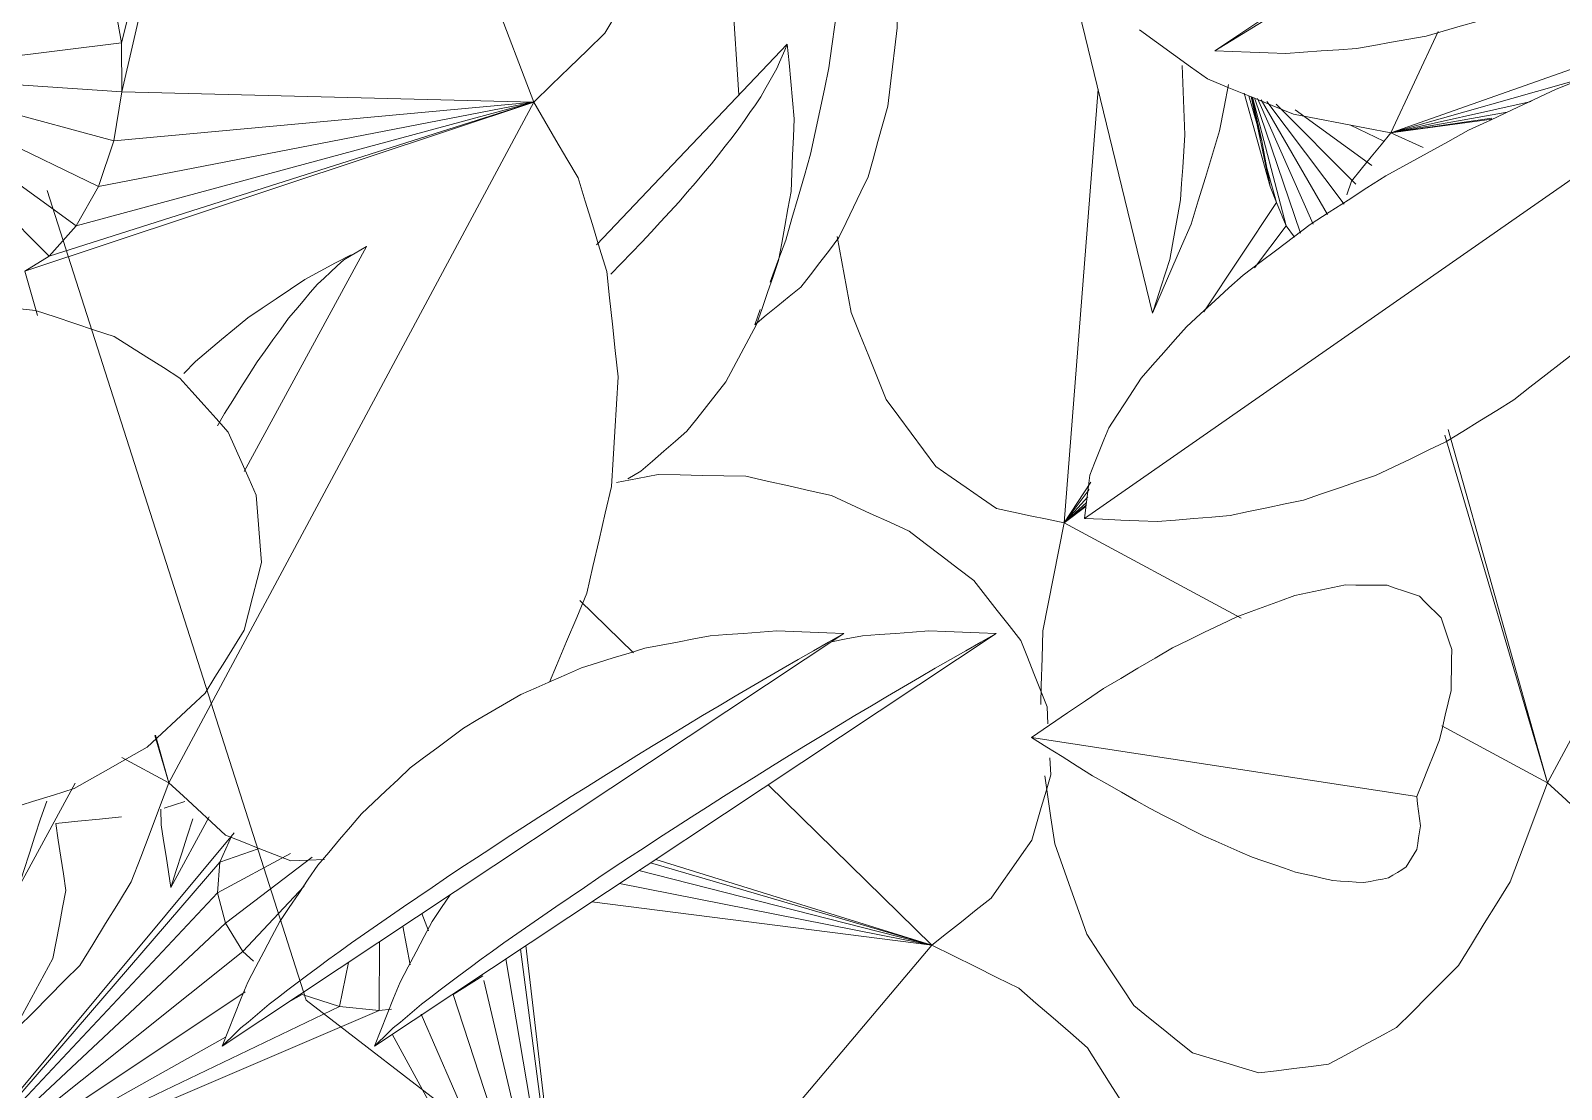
# Model space of a CAD drawing. Header units: metres. Extents: x 10.2 to 20.8, y -0.2 to 6.6.
# Drawn here: x 14.4653 to 14.5499, y 1.5335 to 1.5921 of the extents above; entities that cross this region are included whole.
import ezdxf

# ---------------------------------------------------------------- set-up
doc = ezdxf.new("R2010")
doc.units = ezdxf.units.M
doc.layers.add('Importações nas famílias', color=250, linetype='Continuous', lineweight=5)
doc.layers.add('Vegetação', color=7, linetype='Continuous', lineweight=5)

# ---------------------------------------------------------------- blocks, each defined once
blk = doc.blocks.new('Planta_pergolado_12200 - plantas pergolado_skp_Component_12-V2828-Corte 3')
at = {"layer": 'Importações nas famílias'}
blk.add_line((15.062817, 1.266074), (15.028436, 1.243246), dxfattribs=at)
at = {"layer": 'Importações nas famílias', "flags": 128}
for points in [[(15.05543, 1.265948), (15.054528, 1.265777), (15.053625, 1.265607), (15.052722, 1.265436), (15.051819, 1.265266)], [(15.05911, 1.266218), (15.05819, 1.266151), (15.05727, 1.266083), (15.05635, 1.266016), (15.05543, 1.265948)], [(15.062817, 1.266074), (15.061891, 1.26611), (15.060964, 1.266146), (15.060037, 1.266182), (15.05911, 1.266218)], [(15.05946, 1.264162), (15.0603, 1.26464), (15.061139, 1.265118), (15.061978, 1.265596), (15.062817, 1.266074)], [(15.051819, 1.265266), (15.050944, 1.264994), (15.050068, 1.264723), (15.049193, 1.264451), (15.048317, 1.26418)], [(15.048317, 1.26418), (15.047478, 1.26381), (15.046639, 1.26344), (15.045801, 1.263071), (15.044962, 1.262701)], [(15.055923, 1.262083), (15.056807, 1.262603), (15.057692, 1.263122), (15.058576, 1.263642), (15.05946, 1.264162)], [(15.044962, 1.262701), (15.04417, 1.262238), (15.043377, 1.261774), (15.042585, 1.261311), (15.041792, 1.260847)], [(15.052287, 1.259886), (15.053196, 1.260435), (15.054105, 1.260985), (15.055014, 1.261534), (15.055923, 1.262083)], [(15.041792, 1.260847), (15.041055, 1.260295), (15.040317, 1.259742), (15.03958, 1.25919), (15.038842, 1.258638)], [(15.048638, 1.257622), (15.049551, 1.258188), (15.050463, 1.258754), (15.051375, 1.25932), (15.052287, 1.259886)], [(15.038842, 1.258638), (15.038168, 1.258003), (15.037494, 1.257368), (15.036819, 1.256733), (15.036145, 1.256098)], [(15.045063, 1.255345), (15.045957, 1.255914), (15.046851, 1.256484), (15.047745, 1.257053), (15.048638, 1.257622)], [(15.036145, 1.256098), (15.035542, 1.255387), (15.034938, 1.254677), (15.034334, 1.253966), (15.033731, 1.253256)], [(15.041644, 1.253108), (15.042499, 1.253667), (15.043354, 1.254226), (15.044208, 1.254786), (15.045063, 1.255345)], [(15.033731, 1.253256), (15.033205, 1.252478), (15.032679, 1.251699), (15.032152, 1.250921), (15.031626, 1.250143)], [(15.038463, 1.250963), (15.039258, 1.251499), (15.040054, 1.252035), (15.040849, 1.252571), (15.041644, 1.253108)], [(15.035593, 1.248961), (15.03631, 1.249461), (15.037028, 1.249962), (15.037745, 1.250462), (15.038463, 1.250963)], [(15.031626, 1.250143), (15.031183, 1.249306), (15.030741, 1.248468), (15.030298, 1.247631), (15.029855, 1.246794)], [(15.033102, 1.247148), (15.033725, 1.247601), (15.034348, 1.248054), (15.03497, 1.248507), (15.035593, 1.248961)], [(15.031049, 1.245568), (15.031562, 1.245963), (15.032076, 1.246358), (15.032589, 1.246753), (15.033102, 1.247148)], [(15.029855, 1.246794), (15.0295, 1.245907), (15.029145, 1.24502), (15.028791, 1.244133), (15.028436, 1.243246)], [(15.029481, 1.244257), (15.029873, 1.244584), (15.030265, 1.244912), (15.030657, 1.24524), (15.031049, 1.245568)], [(15.028436, 1.243246), (15.028697, 1.243498), (15.028959, 1.243751), (15.02922, 1.244004), (15.029481, 1.244257)]]:
    blk.add_lwpolyline(points, dxfattribs=at)
blk = doc.blocks.new('Planta_pergolado_12200 - plantas pergolado_skp_Component_12-V3266-Corte 3')
at = {"layer": 'Importações nas famílias'}
for p, q in [((14.483853, 1.580177), (14.477098, 1.567727)), ((14.483853, 1.580177), (14.483824, 1.580161)), ((14.474397, 1.573819), (14.473749, 1.573154)), ((14.475618, 1.570263), (14.476008, 1.570947)), ((14.467742, 1.550485), (14.464612, 1.544717)), ((14.465823, 1.548511), (14.466175, 1.549494)), ((14.464053, 1.549054), (14.464082, 1.548181))]:
    blk.add_line(p, q, dxfattribs=at)
at = {"layer": 'Importações nas famílias', "flags": 128}
for points in [[(14.4826, 1.579431), (14.482913, 1.579618), (14.483227, 1.579804), (14.48354, 1.57999), (14.483853, 1.580177)], [(14.483003, 1.579721), (14.482153, 1.579265), (14.481303, 1.578809), (14.480454, 1.578354)], [(14.481153, 1.578098), (14.481515, 1.578431), (14.481876, 1.578765), (14.482238, 1.579098), (14.4826, 1.579431)], [(14.480454, 1.578354), (14.479663, 1.577822), (14.478872, 1.57729), (14.478081, 1.576758), (14.47729, 1.576227)], [(14.479546, 1.576208), (14.479948, 1.57668), (14.48035, 1.577153), (14.480751, 1.577625), (14.481153, 1.578098)], [(14.47729, 1.576227), (14.476566, 1.575625), (14.475843, 1.575023), (14.47512, 1.574421), (14.474397, 1.573819)], [(14.477818, 1.573805), (14.47825, 1.574406), (14.478682, 1.575007), (14.479114, 1.575607), (14.479546, 1.576208)], [(14.476008, 1.570947), (14.47646, 1.571662), (14.476913, 1.572376), (14.477365, 1.573091), (14.477818, 1.573805)], [(14.464612, 1.544717), (14.464915, 1.545665), (14.465218, 1.546614), (14.46552, 1.547563), (14.465823, 1.548511)], [(14.464082, 1.548181), (14.464214, 1.547315), (14.464347, 1.546449), (14.46448, 1.545583), (14.464612, 1.544717)]]:
    blk.add_lwpolyline(points, dxfattribs=at)
blk = doc.blocks.new('Planta_pergolado_12200 - plantas pergolado_skp_Component_17-V3268-Corte 3')
at = {"layer": 'Importações nas famílias', "flags": 128}
for points in [[(14.4608, 1.577129), (14.461988, 1.577006), (14.463176, 1.576883), (14.464365, 1.57676), (14.465553, 1.576637)], [(14.465553, 1.576637), (14.466639, 1.576277), (14.467724, 1.575916), (14.46881, 1.575555), (14.469896, 1.575195)], [(14.469896, 1.575195), (14.470805, 1.574621), (14.471714, 1.574048), (14.472623, 1.573474), (14.473532, 1.5729)], [(14.473532, 1.5729), (14.474202, 1.572153), (14.474872, 1.571405), (14.475543, 1.570658), (14.476213, 1.56991)], [(14.476213, 1.56991), (14.476599, 1.56904), (14.476985, 1.568169), (14.477371, 1.567299), (14.477757, 1.566428)], [(14.477757, 1.566428), (14.477833, 1.565494), (14.477908, 1.56456), (14.477984, 1.563626), (14.478059, 1.562692)], [(14.478059, 1.562692), (14.477819, 1.561758), (14.477579, 1.560824), (14.477338, 1.559889), (14.477098, 1.558955)], [(14.477098, 1.558955), (14.476558, 1.558085), (14.476019, 1.557214), (14.475479, 1.556344), (14.474939, 1.555473)], [(14.474939, 1.555473), (14.474137, 1.554726), (14.473335, 1.553978), (14.472532, 1.553231), (14.47173, 1.552483)], [(14.47173, 1.552483), (14.47072, 1.55191), (14.46971, 1.551336), (14.4687, 1.550762), (14.467689, 1.550189)], [(14.467689, 1.550189), (14.46654, 1.549828), (14.465391, 1.549468), (14.464242, 1.549107), (14.463092, 1.548747)]]:
    blk.add_lwpolyline(points, dxfattribs=at)
blk = doc.blocks.new('Planta_pergolado_12200 - plantas pergolado_skp_Component_16-V3269-Corte 3')
for name, p in [('Planta_pergolado_12200 - plantas pergolado_skp_Component_17-V3268-Corte 3', (0, 0)), ('Planta_pergolado_12200 - plantas pergolado_skp_Component_12-V3266-Corte 3', (0, 0)), ('Planta_pergolado_12200 - plantas pergolado_skp_Component_12-V2828-Corte 3', (-0.552564, 0.29269))]:
    blk.add_blockref(name, p)
blk = doc.blocks.new('Planta_pergolado_12200 - plantas pergolado_skp_Component_12-V3074-Corte 3')
at = {"layer": 'Importações nas famílias'}
blk.add_line((15.062817, 2.008103), (15.028436, 1.985275), dxfattribs=at)
at = {"layer": 'Importações nas famílias', "flags": 128}
for points in [[(15.05911, 2.008247), (15.05819, 2.00818), (15.05727, 2.008112), (15.05635, 2.008045), (15.05543, 2.007977)], [(15.062817, 2.008103), (15.061891, 2.008139), (15.060964, 2.008175), (15.060037, 2.008211), (15.05911, 2.008247)], [(15.05543, 2.007977), (15.054528, 2.007806), (15.053717, 2.007653)], [(15.05946, 2.006191), (15.0603, 2.006669), (15.061139, 2.007147), (15.061978, 2.007625), (15.062817, 2.008103)], [(15.055923, 2.004112), (15.056807, 2.004632), (15.057692, 2.005151), (15.058576, 2.005671), (15.05946, 2.006191)], [(15.052287, 2.001915), (15.053196, 2.002464), (15.054105, 2.003014), (15.055014, 2.003563), (15.055923, 2.004112)], [(15.048638, 1.999651), (15.049551, 2.000217), (15.050463, 2.000783), (15.051375, 2.001349), (15.052287, 2.001915)], [(15.045063, 1.997374), (15.045957, 1.997943), (15.046851, 1.998513), (15.047745, 1.999082), (15.048638, 1.999651)], [(15.041644, 1.995137), (15.042499, 1.995696), (15.043354, 1.996255), (15.044208, 1.996815), (15.045063, 1.997374)], [(15.038463, 1.992992), (15.039258, 1.993528), (15.040054, 1.994064), (15.040849, 1.9946), (15.041644, 1.995137)], [(15.032625, 1.993649), (15.032152, 1.99295), (15.031626, 1.992172)], [(15.035593, 1.99099), (15.03631, 1.99149), (15.037028, 1.991991), (15.037745, 1.992491), (15.038463, 1.992992)], [(15.031626, 1.992172), (15.031183, 1.991335), (15.030741, 1.990497), (15.030298, 1.98966), (15.029855, 1.988823)], [(15.033102, 1.989177), (15.033725, 1.98963), (15.034348, 1.990083), (15.03497, 1.990536), (15.035593, 1.99099)], [(15.029855, 1.988823), (15.0295, 1.987936), (15.029145, 1.987049), (15.028791, 1.986162), (15.028436, 1.985275)], [(15.031049, 1.987597), (15.031562, 1.987992), (15.032076, 1.988387), (15.032589, 1.988782), (15.033102, 1.989177)], [(15.029481, 1.986286), (15.029873, 1.986613), (15.030265, 1.986941), (15.030657, 1.987269), (15.031049, 1.987597)], [(15.028436, 1.985275), (15.028697, 1.985527), (15.028959, 1.98578), (15.02922, 1.986033), (15.029481, 1.986286)]]:
    blk.add_lwpolyline(points, dxfattribs=at)
blk = doc.blocks.new('Planta_pergolado_12200 - plantas pergolado_skp_Component_12-V3280-Corte 3')
at = {"layer": 'Importações nas famílias'}
for p, q in [((14.472477, 1.549054), (14.472505, 1.548181)), ((14.475161, 1.548632), (14.473036, 1.544717))]:
    blk.add_line(p, q, dxfattribs=at)
at = {"layer": 'Importações nas famílias', "flags": 128}
for points in [[(14.473036, 1.544717), (14.473339, 1.545665), (14.473641, 1.546614), (14.473944, 1.547563), (14.474246, 1.548511)], [(14.472505, 1.548181), (14.472638, 1.547315), (14.472771, 1.546449), (14.472903, 1.545583), (14.473036, 1.544717)]]:
    blk.add_lwpolyline(points, dxfattribs=at)
blk = doc.blocks.new('Planta_pergolado_12200 - plantas pergolado_skp_Component_17-V3282-Corte 3')
at = {"layer": 'Importações nas famílias'}
for p, q in [((14.435445, 1.554975), (14.434844, 1.555164)), ((14.438506, 1.555121), (14.436508, 1.555187)), ((14.473814, 1.549468), (14.472665, 1.549107)), ((14.416615, 1.536752), (14.415479, 1.53702)), ((14.417822, 1.536728), (14.416615, 1.536752)), ((14.443556, 1.529672), (14.442898, 1.529858))]:
    blk.add_line(p, q, dxfattribs=at)
at = {"layer": 'Importações nas famílias', "flags": 128}
for points in [[(14.416666, 1.590092), (14.417483, 1.590225), (14.418852, 1.590448), (14.420221, 1.590671)], [(14.420221, 1.590671), (14.421587, 1.59058), (14.422953, 1.59049), (14.423959, 1.590423)], [(14.425686, 1.590309), (14.426933, 1.589913), (14.428142, 1.589528)], [(14.470306, 1.548624), (14.469096, 1.548501), (14.467886, 1.548378), (14.466676, 1.548255)], [(14.466676, 1.548255), (14.466814, 1.547328), (14.466953, 1.546402), (14.467092, 1.545475), (14.46723, 1.544549)], [(14.46723, 1.544549), (14.467052, 1.54361), (14.466875, 1.54267), (14.466697, 1.541731), (14.466519, 1.540792)], [(14.466519, 1.540792), (14.466037, 1.539903), (14.465555, 1.539015), (14.465073, 1.538127), (14.464591, 1.537239)], [(14.464591, 1.537239), (14.463837, 1.536462), (14.463084, 1.535686), (14.46233, 1.534909), (14.461576, 1.534133)], [(14.461576, 1.534133), (14.460603, 1.533521), (14.459629, 1.532909), (14.458655, 1.532297), (14.457681, 1.531685)], [(14.457681, 1.531685), (14.456554, 1.53128), (14.455426, 1.530874), (14.454299, 1.530468), (14.453171, 1.530063)], [(14.453171, 1.530063), (14.451967, 1.529891), (14.450762, 1.529719), (14.449558, 1.529548), (14.448354, 1.529376)], [(14.448354, 1.529376), (14.447154, 1.52945), (14.445955, 1.529524), (14.444756, 1.529598), (14.443556, 1.529672)]]:
    blk.add_lwpolyline(points, dxfattribs=at)
blk = doc.blocks.new('Planta_pergolado_12200 - plantas pergolado_skp_Component_16-V3283-Corte 3')
for name, p in [('Planta_pergolado_12200 - plantas pergolado_skp_Component_17-V3282-Corte 3', (0, 0)), ('Planta_pergolado_12200 - plantas pergolado_skp_Component_12-V3074-Corte 3', (-0.544141, -0.449339)), ('Planta_pergolado_12200 - plantas pergolado_skp_Component_12-V3280-Corte 3', (0, 0))]:
    blk.add_blockref(name, p)
blk = doc.blocks.new('Planta_pergolado_12200 - plantas pergolado_skp_-V3313-Corte 3')
at = {"layer": 'Importações nas famílias'}
for p, q in [((14.480515, 1.538492), (14.466189, 1.583279)), ((14.525926, 1.503503), (14.480515, 1.538492))]:
    blk.add_line(p, q, dxfattribs=at)
for name in ['Planta_pergolado_12200 - plantas pergolado_skp_Component_16-V3269-Corte 3', 'Planta_pergolado_12200 - plantas pergolado_skp_Component_16-V3283-Corte 3']:
    blk.add_blockref(name, (0, 0))
blk = doc.blocks.new('Planta_pergolado_12200 - plantas pergolado_skp_-V3437-Corte 3')
blk.add_blockref('Planta_pergolado_12200 - plantas pergolado_skp_-V3313-Corte 3', (0, 0))
blk = doc.blocks.new('Planta_pergolado_12200 - plantas pergolado_skp_Component_12-V3581-Corte 3')
at = {"layer": 'Importações nas famílias'}
for p, q in [((14.507133, 1.591376), (14.496578, 1.580274)), ((14.49831, 1.567325), (14.499032, 1.56774))]:
    blk.add_line(p, q, dxfattribs=at)
at = {"layer": 'Importações nas famílias', "flags": 128}
for points in [[(14.507133, 1.591376), (14.506991, 1.591039), (14.506848, 1.590702), (14.506705, 1.590365), (14.506562, 1.590028)], [(14.507508, 1.587248), (14.507414, 1.58828), (14.507321, 1.589312), (14.507227, 1.590344), (14.507133, 1.591376)], [(14.506562, 1.590028), (14.506338, 1.589637), (14.506115, 1.589246), (14.505891, 1.588855), (14.505667, 1.588463)], [(14.505667, 1.588463), (14.505365, 1.588022), (14.505062, 1.587581), (14.50476, 1.58714), (14.504457, 1.586699)], [(14.504457, 1.586699), (14.50408, 1.586213), (14.503702, 1.585727), (14.503325, 1.585241), (14.502947, 1.584755)], [(14.507345, 1.583223), (14.507386, 1.58423), (14.507427, 1.585236), (14.507467, 1.586242), (14.507508, 1.587248)], [(14.502947, 1.584755), (14.502498, 1.58423), (14.50205, 1.583704), (14.501601, 1.583178), (14.501152, 1.582653)], [(14.506649, 1.579396), (14.506823, 1.580352), (14.506997, 1.581309), (14.507171, 1.582266), (14.507345, 1.583223)], [(14.501152, 1.582653), (14.500638, 1.582094), (14.500123, 1.581534), (14.499608, 1.580975), (14.499094, 1.580416)], [(14.499094, 1.580416), (14.498519, 1.579829), (14.497944, 1.579242), (14.497369, 1.578655)], [(14.505436, 1.575855), (14.505739, 1.57674), (14.506042, 1.577625), (14.506346, 1.57851), (14.506649, 1.579396)], [(14.503733, 1.572684), (14.504159, 1.573477), (14.504584, 1.574269), (14.50501, 1.575062), (14.505436, 1.575855)], [(14.501582, 1.569958), (14.50212, 1.570639), (14.502658, 1.571321), (14.503195, 1.572002), (14.503733, 1.572684)], [(14.499032, 1.56774), (14.49967, 1.568294), (14.500307, 1.568849), (14.500945, 1.569403), (14.501582, 1.569958)]]:
    blk.add_lwpolyline(points, dxfattribs=at)
blk = doc.blocks.new('Planta_pergolado_12200 - plantas pergolado_skp_Component_17-V3582-Corte 3')
at = {"layer": 'Importações nas famílias'}
for p, q in [((14.498623, 1.557691), (14.495652, 1.560601)), ((14.521499, 1.554717), (14.52155, 1.553775)), ((14.521653, 1.551891), (14.521705, 1.550949)), ((14.515124, 1.541528), (14.506072, 1.550395)), ((14.459358, 1.52709), (14.476541, 1.547749)), ((14.475755, 1.546114), (14.476412, 1.547593)), ((14.477866, 1.546864), (14.475755, 1.546114)), ((14.459358, 1.52709), (14.475755, 1.546114)), ((14.475619, 1.544429), (14.479655, 1.546598)), ((14.475619, 1.544429), (14.475755, 1.546114)), ((14.476053, 1.542744), (14.480849, 1.546396)), ((14.499572, 1.546079), (14.515124, 1.541528)), ((14.499866, 1.546274), (14.515124, 1.541528)), ((14.498925, 1.545649), (14.515124, 1.541528)), ((14.459358, 1.52709), (14.475619, 1.544429)), ((14.476053, 1.542744), (14.475619, 1.544429)), ((14.480415, 1.544785), (14.477026, 1.541173)), ((14.497854, 1.544938), (14.515124, 1.541528)), ((14.496322, 1.543921), (14.515124, 1.541528)), ((14.459358, 1.52709), (14.476053, 1.542744)), ((14.477026, 1.541173), (14.476053, 1.542744)), ((14.486266, 1.540436), (14.485867, 1.542572)), ((14.486925, 1.543275), (14.487294, 1.542316)), ((14.484573, 1.541713), (14.484551, 1.537918)), ((14.459358, 1.52709), (14.477026, 1.541173)), ((14.477606, 1.540633), (14.477026, 1.541173)), ((14.492385, 1.541307), (14.495398, 1.518168)), ((14.495398, 1.518168), (14.492676, 1.5415)), ((14.515124, 1.541528), (14.495398, 1.518168)), ((14.514964, 1.541577), (14.515124, 1.541528)), ((14.482861, 1.540576), (14.482369, 1.53814)), ((14.491571, 1.540767), (14.495398, 1.518168)), ((14.488653, 1.53879), (14.490293, 1.539825)), ((14.495398, 1.518168), (14.490351, 1.539579)), ((14.459358, 1.52709), (14.477152, 1.538945)), ((14.47951, 1.538351), (14.480296, 1.53879)), ((14.482369, 1.53814), (14.480296, 1.53879)), ((14.495398, 1.518168), (14.488653, 1.53879)), ((14.46992, 1.532162), (14.482369, 1.53814)), ((14.484551, 1.537918), (14.470497, 1.531878)), ((14.484551, 1.537918), (14.482369, 1.53814)), ((14.485242, 1.53799), (14.484551, 1.537918)), ((14.486884, 1.537705), (14.495398, 1.518168)), ((14.459358, 1.52709), (14.476068, 1.536428)), ((14.485273, 1.536604), (14.495398, 1.518168)), ((14.459358, 1.52709), (14.458877, 1.532545)), ((14.459358, 1.52709), (14.46866, 1.531557)), ((14.468453, 1.530999), (14.459358, 1.52709)), ((14.449921, 1.529025), (14.448911, 1.529598)), ((14.459358, 1.52709), (14.466093, 1.525423)), ((14.488018, 1.519995), (14.495398, 1.518168))]:
    blk.add_line(p, q, dxfattribs=at)
at = {"layer": 'Importações nas famílias', "flags": 128}
for points in [[(14.497683, 1.567126), (14.498839, 1.567346), (14.499996, 1.567566)], [(14.499996, 1.567566), (14.501207, 1.567541), (14.502419, 1.567516), (14.50363, 1.567492), (14.504841, 1.567467)], [(14.504841, 1.567467), (14.506025, 1.567199), (14.507208, 1.566932), (14.508391, 1.566664), (14.509575, 1.566397)], [(14.509575, 1.566397), (14.510649, 1.565904), (14.511724, 1.565412), (14.512799, 1.56492), (14.513874, 1.564427)], [(14.513874, 1.564427), (14.514766, 1.563744), (14.515659, 1.56306), (14.516552, 1.562377), (14.517445, 1.561693)], [(14.517445, 1.561693), (14.518095, 1.560865), (14.518746, 1.560037), (14.519396, 1.559209), (14.520046, 1.558381)], [(14.520046, 1.558381), (14.520409, 1.557465), (14.520772, 1.556549), (14.521136, 1.555633), (14.521499, 1.554717)], [(14.521705, 1.550949), (14.521441, 1.550046), (14.521177, 1.549142), (14.520913, 1.548239), (14.520649, 1.547335)], [(14.520649, 1.547335), (14.520088, 1.546532), (14.519527, 1.545729), (14.518966, 1.544925), (14.518405, 1.544122)], [(14.518405, 1.544122), (14.517585, 1.543473), (14.516765, 1.542825), (14.515944, 1.542176), (14.515124, 1.541528)], [(14.515124, 1.541528), (14.516326, 1.540934), (14.517528, 1.54034), (14.518729, 1.539746), (14.519931, 1.539153)], [(14.519931, 1.539153), (14.520884, 1.538325), (14.521837, 1.537498), (14.52279, 1.536671), (14.523742, 1.535844)], [(14.523742, 1.535844), (14.524365, 1.534853), (14.524987, 1.533863), (14.52561, 1.532873), (14.526232, 1.531883)], [(14.526232, 1.531883), (14.526471, 1.530815), (14.52671, 1.529746), (14.526949, 1.528678), (14.527188, 1.527609)], [(14.454518, 1.527582), (14.453369, 1.527943), (14.452219, 1.528303), (14.45107, 1.528664), (14.449921, 1.529025)], [(14.459358, 1.52709), (14.458148, 1.527213), (14.456938, 1.527336), (14.455728, 1.527459), (14.454518, 1.527582)], [(14.527188, 1.527609), (14.527023, 1.526554), (14.526858, 1.525499), (14.526693, 1.524444), (14.526528, 1.523388)], [(14.458803, 1.523385), (14.458942, 1.524311), (14.459081, 1.525237), (14.45922, 1.526164), (14.459358, 1.52709)], [(14.459515, 1.519627), (14.459337, 1.520567), (14.459159, 1.521506), (14.458981, 1.522445), (14.458803, 1.523385)], [(14.526528, 1.523388), (14.525974, 1.522436), (14.525419, 1.521484), (14.524864, 1.520532), (14.524309, 1.51958)], [(14.461443, 1.516075), (14.460961, 1.516963), (14.460479, 1.517851), (14.459997, 1.518739), (14.459515, 1.519627)], [(14.524309, 1.51958), (14.523412, 1.518812), (14.522514, 1.518045), (14.521617, 1.517277), (14.52072, 1.51651)], [(14.495398, 1.518168), (14.494952, 1.517317), (14.494507, 1.516467), (14.494061, 1.515616), (14.493615, 1.514766)], [(14.499954, 1.515495), (14.498815, 1.516164), (14.497676, 1.516832), (14.496537, 1.5175), (14.495398, 1.518168)], [(14.52072, 1.51651), (14.519557, 1.515992), (14.518394, 1.515475), (14.517231, 1.514958), (14.516068, 1.51444)], [(14.464457, 1.512969), (14.463704, 1.513745), (14.46295, 1.514522), (14.462197, 1.515298), (14.461443, 1.516075)], [(14.505221, 1.513911), (14.503904, 1.514307), (14.502588, 1.514703), (14.501271, 1.515099), (14.499954, 1.515495)], [(14.493615, 1.514766), (14.492893, 1.514049), (14.492171, 1.513333)], [(14.51075, 1.513549), (14.509368, 1.513639), (14.507986, 1.51373), (14.506604, 1.51382), (14.505221, 1.513911)], [(14.516068, 1.51444), (14.514738, 1.514218), (14.513409, 1.513995), (14.51208, 1.513772), (14.51075, 1.513549)], [(14.468352, 1.510521), (14.467379, 1.511133), (14.466405, 1.511745), (14.465431, 1.512357), (14.464457, 1.512969)], [(14.472862, 1.508898), (14.471735, 1.509304), (14.470607, 1.50971), (14.46948, 1.510115), (14.468352, 1.510521)], [(14.475108, 1.508578), (14.474067, 1.508727), (14.472862, 1.508898)]]:
    blk.add_lwpolyline(points, dxfattribs=at)
blk = doc.blocks.new('Planta_pergolado_12200 - plantas pergolado_skp_Component_16-V3583-Corte 3')
for name in ['Planta_pergolado_12200 - plantas pergolado_skp_Component_12-V3581-Corte 3', 'Planta_pergolado_12200 - plantas pergolado_skp_Component_17-V3582-Corte 3']:
    blk.add_blockref(name, (0, 0))
blk = doc.blocks.new('Planta_pergolado_12200 - plantas pergolado_skp_-V3663-Corte 3')
blk.add_blockref('Planta_pergolado_12200 - plantas pergolado_skp_Component_16-V3583-Corte 3', (0, 0))
blk = doc.blocks.new('Planta_pergolado_12200 - plantas pergolado_skp_Component_12-V3460-Corte 3')
at = {"layer": 'Importações nas famílias'}
blk.add_line((14.530776, 2.201617), (14.541414, 2.208143), dxfattribs=at)
at = {"layer": 'Importações nas famílias', "flags": 128}
for points in [[(14.552844, 2.215656), (14.551963, 2.215119), (14.551083, 2.214583)], [(14.551083, 2.214583), (14.550177, 2.214024), (14.549272, 2.213464), (14.548366, 2.212905), (14.547461, 2.212346)], [(14.547461, 2.212346), (14.546551, 2.211776), (14.545641, 2.211207), (14.544732, 2.210638), (14.543822, 2.210068)], [(14.543822, 2.210068), (14.54293, 2.209503), (14.542037, 2.208937), (14.541145, 2.208371), (14.540252, 2.207805)], [(14.540252, 2.207805), (14.539398, 2.207256), (14.538544, 2.206706), (14.53769, 2.206157), (14.536836, 2.205608)], [(14.549823, 2.20499), (14.550679, 2.205453), (14.551535, 2.205917), (14.552348, 2.206357)], [(14.536836, 2.205608), (14.53604, 2.205088), (14.535244, 2.204568), (14.534448, 2.204049), (14.533652, 2.203529)], [(14.546217, 2.203511), (14.547118, 2.203881), (14.54802, 2.20425), (14.548922, 2.20462), (14.549823, 2.20499)], [(14.533652, 2.203529), (14.532933, 2.203051), (14.532214, 2.202573), (14.531495, 2.202095), (14.530776, 2.201617)], [(14.542467, 2.202425), (14.543404, 2.202696), (14.544342, 2.202968), (14.545279, 2.20324), (14.546217, 2.203511)], [(14.538614, 2.201743), (14.539577, 2.201913), (14.54054, 2.202084), (14.541504, 2.202254), (14.542467, 2.202425)], [(14.530776, 2.201617), (14.531757, 2.201581), (14.532739, 2.201545), (14.533721, 2.201509), (14.534703, 2.201472)], [(14.534703, 2.201472), (14.535681, 2.20154), (14.536659, 2.201608), (14.537636, 2.201675), (14.538614, 2.201743)]]:
    blk.add_lwpolyline(points, dxfattribs=at)
blk = doc.blocks.new('Planta_pergolado_12200 - plantas pergolado_skp_Component_16-V3786-Corte 3')
blk.add_blockref('Planta_pergolado_12200 - plantas pergolado_skp_Component_12-V3460-Corte 3', (0, -0.610611))
blk = doc.blocks.new('Planta_pergolado_12200 - plantas pergolado_skp_Component_12-V3563-Corte 3')
at = {"layer": 'Importações nas famílias'}
blk.add_line((14.523569, 2.175747), (14.554601, 2.197361), dxfattribs=at)
at = {"layer": 'Importações nas famílias', "flags": 128}
for points in [[(14.553105, 2.200857), (14.552154, 2.20048), (14.550903, 2.199984), (14.549651, 2.199489)], [(14.549651, 2.199489), (14.54844, 2.19892), (14.547229, 2.198352), (14.546018, 2.197784), (14.544807, 2.197215)], [(14.544807, 2.197215), (14.543664, 2.196587), (14.542522, 2.195959), (14.54138, 2.195331), (14.540237, 2.194703)], [(14.540237, 2.194703), (14.539191, 2.194031), (14.538144, 2.193358), (14.537097, 2.192685), (14.536051, 2.192013)], [(14.536051, 2.192013), (14.535124, 2.191311), (14.534198, 2.190609), (14.533271, 2.189908), (14.532345, 2.189206)], [(14.55422, 2.188261), (14.554991, 2.189153), (14.555763, 2.190044), (14.556535, 2.190935), (14.557306, 2.191827)], [(14.532345, 2.189206), (14.53156, 2.188492), (14.530775, 2.187777), (14.529991, 2.187063), (14.529206, 2.186349)], [(14.550874, 2.185075), (14.55171, 2.185872), (14.552547, 2.186668), (14.553383, 2.187465), (14.55422, 2.188261)], [(14.529206, 2.186349), (14.528582, 2.185639), (14.527958, 2.184929), (14.527333, 2.184219), (14.526709, 2.183509)], [(14.547306, 2.182304), (14.548198, 2.182997), (14.54909, 2.183689), (14.549982, 2.184382), (14.550874, 2.185075)], [(14.526709, 2.183509), (14.52626, 2.18282), (14.525811, 2.182131), (14.525361, 2.181442), (14.524912, 2.180753)], [(14.543555, 2.179978), (14.544493, 2.180559), (14.545431, 2.181141), (14.546368, 2.181722), (14.547306, 2.182304)], [(14.524912, 2.180753), (14.524648, 2.180101), (14.524385, 2.179449), (14.524121, 2.178797), (14.523857, 2.178145)], [(14.539664, 2.178123), (14.540637, 2.178587), (14.54161, 2.17905), (14.542582, 2.179514), (14.543555, 2.179978)], [(14.523857, 2.178145), (14.523785, 2.177546), (14.523713, 2.176946), (14.523641, 2.176347), (14.523569, 2.175747)], [(14.535675, 2.17676), (14.536672, 2.177101), (14.53767, 2.177442), (14.538667, 2.177782), (14.539664, 2.178123)], [(14.531633, 2.175905), (14.532644, 2.176119), (14.533654, 2.176333), (14.534665, 2.176546), (14.535675, 2.17676)], [(14.527583, 2.175566), (14.528595, 2.17565), (14.529608, 2.175735), (14.53062, 2.17582), (14.531633, 2.175905)], [(14.523569, 2.175747), (14.524572, 2.175702), (14.525576, 2.175656), (14.526579, 2.175611), (14.527583, 2.175566)]]:
    blk.add_lwpolyline(points, dxfattribs=at)
blk = doc.blocks.new('Planta_pergolado_12200 - plantas pergolado_skp_Component_16-V3862-Corte 3')
blk.add_blockref('Planta_pergolado_12200 - plantas pergolado_skp_Component_12-V3563-Corte 3', (0, -0.610611))
blk = doc.blocks.new('Planta_pergolado_12200 - plantas pergolado_skp_-V3863-Corte 3')
blk.add_blockref('Planta_pergolado_12200 - plantas pergolado_skp_Component_16-V3862-Corte 3', (0, 0))
blk = doc.blocks.new('Planta_pergolado_12200 - plantas pergolado_skp_-V3864-Corte 3')
for name in ['Planta_pergolado_12200 - plantas pergolado_skp_-V3863-Corte 3', 'Planta_pergolado_12200 - plantas pergolado_skp_Component_16-V3786-Corte 3']:
    blk.add_blockref(name, (0, 0))
blk = doc.blocks.new('Planta_pergolado_12200 - plantas pergolado_skp_Component_17-V3882-Corte 3')
at = {"layer": 'Importações nas famílias'}
for p, q in [((14.540519, 1.586472), (14.543135, 1.592076)), ((14.552813, 1.59081), (14.540519, 1.586472)), ((14.551296, 1.589517), (14.540519, 1.586472)), ((14.54827, 1.58819), (14.540519, 1.586472)), ((14.546953, 1.587601), (14.540519, 1.586472)), ((14.546104, 1.587283), (14.540519, 1.586472)), ((14.546104, 1.587215), (14.540519, 1.586472)), ((14.540519, 1.586472), (14.542292, 1.585645)), ((14.538079, 1.583039), (14.538328, 1.583787))]:
    blk.add_line(p, q, dxfattribs=at)
at = {"layer": 'Importações nas famílias', "flags": 128}
for points in [[(14.530366, 1.589445), (14.529429, 1.590125), (14.528491, 1.590804), (14.527554, 1.591484), (14.526617, 1.592164)], [(14.535136, 1.587492), (14.533943, 1.58798), (14.532751, 1.588469), (14.531558, 1.588957), (14.530366, 1.589445)], [(14.540519, 1.586472), (14.539173, 1.586727), (14.537827, 1.586982), (14.536481, 1.587237), (14.535136, 1.587492)], [(14.538328, 1.583787), (14.538875, 1.584458), (14.539423, 1.585129), (14.539971, 1.5858), (14.540519, 1.586472)]]:
    blk.add_lwpolyline(points, dxfattribs=at)
blk = doc.blocks.new('Planta_pergolado_12200 - plantas pergolado_skp_Component_16-V3883-Corte 3')
blk.add_blockref('Planta_pergolado_12200 - plantas pergolado_skp_Component_17-V3882-Corte 3', (0, 0))
blk = doc.blocks.new('Planta_pergolado_12200 - plantas pergolado_skp_Component_17-V3914-Corte 3')
at = {"layer": 'Importações nas famílias'}
for p, q in [((14.470315, 1.59145), (14.47884, 1.625806)), ((14.47884, 1.625806), (14.470327, 1.588734)), ((14.49311, 1.588157), (14.47884, 1.625806)), ((14.469854, 1.59398), (14.470315, 1.59145)), ((14.459058, 1.590042), (14.470315, 1.59145)), ((14.470315, 1.59145), (14.470327, 1.588734)), ((14.459554, 1.589471), (14.470327, 1.588734)), ((14.459994, 1.588692), (14.469889, 1.586018)), ((14.469889, 1.586018), (14.470327, 1.588734)), ((14.470327, 1.588734), (14.49311, 1.588157)), ((14.460623, 1.587582), (14.46903, 1.583487)), ((14.464971, 1.578809), (14.49311, 1.588157)), ((14.46631, 1.579647), (14.49311, 1.588157)), ((14.467809, 1.581314), (14.49311, 1.588157)), ((14.46903, 1.583487), (14.49311, 1.588157)), ((14.469889, 1.586018), (14.49311, 1.588157)), ((14.49311, 1.588157), (14.472927, 1.550508)), ((14.461379, 1.58599), (14.467809, 1.581314)), ((14.46903, 1.583487), (14.469889, 1.586018)), ((14.461697, 1.58427), (14.46631, 1.579647)), ((14.467809, 1.581314), (14.46903, 1.583487)), ((14.46631, 1.579647), (14.467809, 1.581314)), ((14.464971, 1.578809), (14.46631, 1.579647)), ((14.465661, 1.576355), (14.464971, 1.578809)), ((14.472156, 1.553119), (14.472927, 1.550508)), ((14.472927, 1.550508), (14.472187, 1.553142)), ((14.472927, 1.550508), (14.470324, 1.551908))]:
    blk.add_line(p, q, dxfattribs=at)
at = {"layer": 'Importações nas famílias', "flags": 128}
for points in [[(14.497046, 1.591985), (14.497846, 1.593318), (14.498647, 1.594651), (14.499447, 1.595985), (14.500247, 1.597318)], [(14.49311, 1.588157), (14.494094, 1.589114), (14.495078, 1.590071), (14.496062, 1.591028), (14.497046, 1.591985)], [(14.495557, 1.583976), (14.494945, 1.585021), (14.494334, 1.586066), (14.493722, 1.587112), (14.49311, 1.588157)], [(14.497149, 1.578797), (14.496751, 1.580091), (14.496353, 1.581386), (14.495955, 1.582681), (14.495557, 1.583976)], [(14.497778, 1.572972), (14.497621, 1.574428), (14.497464, 1.575885), (14.497306, 1.577341), (14.497149, 1.578797)], [(14.497402, 1.5669), (14.497496, 1.568418), (14.49759, 1.569936), (14.497684, 1.571454), (14.497778, 1.572972)], [(14.496045, 1.560994), (14.496384, 1.56247), (14.496723, 1.563947), (14.497062, 1.565424), (14.497402, 1.5669)], [(14.493979, 1.556081), (14.494361, 1.55699), (14.494922, 1.558325), (14.495484, 1.559659), (14.496045, 1.560994)], [(14.47085, 1.545025), (14.471369, 1.546396), (14.471889, 1.547766), (14.472408, 1.549137), (14.472927, 1.550508)], [(14.472927, 1.550508), (14.473711, 1.549783), (14.474494, 1.549059), (14.475278, 1.548334), (14.476062, 1.547609)], [(14.476062, 1.547609), (14.476964, 1.547255), (14.477866, 1.5469), (14.478768, 1.546546), (14.47967, 1.546191)], [(14.47967, 1.546191), (14.480629, 1.546231), (14.48154, 1.546269)], [(14.468003, 1.540406), (14.468715, 1.541561), (14.469426, 1.542716), (14.470138, 1.54387), (14.47085, 1.545025)], [(14.46458, 1.536966), (14.465436, 1.537826), (14.466291, 1.538686), (14.467147, 1.539546), (14.468003, 1.540406)]]:
    blk.add_lwpolyline(points, dxfattribs=at)
blk = doc.blocks.new('Planta_pergolado_12200 - plantas pergolado_skp_Component_16-V3915-Corte 3')
blk.add_blockref('Planta_pergolado_12200 - plantas pergolado_skp_Component_17-V3914-Corte 3', (0, 0))
blk = doc.blocks.new('Planta_pergolado_12200 - plantas pergolado_skp_Component_12-V3928-Corte 3')
at = {"layer": 'Importações nas famílias'}
for p, q in [((14.515639, 1.624533), (14.515794, 1.623898)), ((14.515639, 1.624533), (14.516252, 1.62358)), ((14.520772, 1.603455), (14.527338, 1.576491))]:
    blk.add_line(p, q, dxfattribs=at)
at = {"layer": 'Importações nas famílias', "flags": 128}
for points in [[(14.519262, 1.623311), (14.518356, 1.623617), (14.51745, 1.623922), (14.516545, 1.624227), (14.515639, 1.624533)], [(14.52258, 1.621325), (14.52175, 1.621821), (14.520921, 1.622318), (14.520091, 1.622815), (14.519262, 1.623311)], [(14.525515, 1.618619), (14.524781, 1.619296), (14.524047, 1.619972), (14.523314, 1.620648), (14.52258, 1.621325)], [(14.527999, 1.615259), (14.527378, 1.616099), (14.526757, 1.616939), (14.526136, 1.617779), (14.525515, 1.618619)], [(14.529479, 1.612306), (14.528986, 1.61329), (14.528492, 1.614274), (14.527999, 1.615259)], [(14.528975, 1.590189), (14.52901, 1.589229), (14.529045, 1.588268), (14.529079, 1.587307), (14.529114, 1.586347)], [(14.531044, 1.586568), (14.531294, 1.587879), (14.531533, 1.589136)], [(14.529114, 1.586347), (14.529057, 1.585449), (14.529, 1.584552), (14.528943, 1.583654), (14.528885, 1.582757)], [(14.529463, 1.581421), (14.529858, 1.582708), (14.530254, 1.583994), (14.530649, 1.585281), (14.531044, 1.586568)], [(14.528885, 1.582757), (14.528737, 1.581933), (14.528588, 1.581108), (14.52844, 1.580284), (14.528291, 1.579459)], [(14.527338, 1.576491), (14.52787, 1.577723), (14.528401, 1.578956), (14.528932, 1.580188), (14.529463, 1.581421)], [(14.528291, 1.579459), (14.528053, 1.578717), (14.527815, 1.577975), (14.527577, 1.577233), (14.527338, 1.576491)]]:
    blk.add_lwpolyline(points, dxfattribs=at)
blk = doc.blocks.new('Planta_pergolado_12200 - plantas pergolado_skp_Component_12-V3929-Corte 3')
at = {"layer": 'Importações nas famílias'}
for p, q in [((14.50305, 1.609248), (14.504461, 1.588566)), ((14.505637, 1.576692), (14.505328, 1.575852))]:
    blk.add_line(p, q, dxfattribs=at)
at = {"layer": 'Importações nas famílias', "flags": 128}
for points in [[(14.509079, 1.611569), (14.50909, 1.611518), (14.509307, 1.610484), (14.509524, 1.60945), (14.509741, 1.608416)], [(14.511392, 1.606932), (14.510969, 1.608192), (14.510546, 1.609452), (14.510139, 1.610663)], [(14.509741, 1.608416), (14.509864, 1.607325), (14.509988, 1.606233), (14.510111, 1.605142), (14.510235, 1.60405)], [(14.512558, 1.601892), (14.512267, 1.603152), (14.511975, 1.604412), (14.511684, 1.605672), (14.511392, 1.606932)], [(14.510235, 1.60405), (14.510263, 1.602914), (14.510292, 1.601777), (14.51032, 1.60064), (14.510349, 1.599503)], [(14.51317, 1.596969), (14.513017, 1.5982), (14.512864, 1.599431), (14.512711, 1.600661), (14.512558, 1.601892)], [(14.510349, 1.599503), (14.510282, 1.598334), (14.510215, 1.597164), (14.510149, 1.595995), (14.510082, 1.594825)], [(14.513214, 1.59228), (14.513203, 1.593452), (14.513192, 1.594625), (14.513181, 1.595797), (14.51317, 1.596969)], [(14.510082, 1.594825), (14.509921, 1.593636), (14.50976, 1.592447), (14.509599, 1.591258), (14.509437, 1.590068)], [(14.512688, 1.587934), (14.51282, 1.58902), (14.512951, 1.590107), (14.513082, 1.591194), (14.513214, 1.59228)], [(14.509437, 1.590068), (14.509184, 1.588873), (14.50893, 1.587677), (14.508676, 1.586481), (14.508422, 1.585285)], [(14.511605, 1.584033), (14.511876, 1.585008), (14.512146, 1.585984), (14.512417, 1.586959), (14.512688, 1.587934)], [(14.508422, 1.585285), (14.508078, 1.584096), (14.507735, 1.582907), (14.507391, 1.581718), (14.507047, 1.580529)], [(14.50999, 1.580669), (14.510394, 1.58151), (14.510798, 1.582351), (14.511201, 1.583192), (14.511605, 1.584033)], [(14.507881, 1.577921), (14.508409, 1.578608), (14.508936, 1.579295), (14.509463, 1.579982), (14.50999, 1.580669)], [(14.507047, 1.580529), (14.506618, 1.57936), (14.506192, 1.578201)], [(14.505328, 1.575852), (14.505967, 1.576369), (14.506605, 1.576886), (14.507243, 1.577404), (14.507881, 1.577921)]]:
    blk.add_lwpolyline(points, dxfattribs=at)
blk = doc.blocks.new('Planta_pergolado_12200 - plantas pergolado_skp_Component_12-V3636-Corte 3')
at = {"layer": 'Importações nas famílias'}
blk.add_line((14.444382, 2.163629), (14.46569, 2.160362), dxfattribs=at)
at = {"layer": 'Importações nas famílias', "flags": 128}
for points in [[(14.46175, 2.172062), (14.461051, 2.171916), (14.460352, 2.17177), (14.459652, 2.171624), (14.458953, 2.171478)], [(14.464064, 2.172048), (14.463486, 2.172051), (14.462907, 2.172055), (14.462329, 2.172058), (14.46175, 2.172062)], [(14.465841, 2.171435), (14.465396, 2.171588), (14.464952, 2.171741), (14.464508, 2.171894), (14.464064, 2.172048)], [(14.458953, 2.171478), (14.45815, 2.171185), (14.457346, 2.170893), (14.456542, 2.170601), (14.455739, 2.170308)], [(14.467038, 2.170238), (14.466739, 2.170537), (14.466439, 2.170836), (14.46614, 2.171136), (14.465841, 2.171435)], [(14.455739, 2.170308), (14.454849, 2.169877), (14.45396, 2.169445), (14.453071, 2.169013), (14.452182, 2.168581)], [(14.467628, 2.168485), (14.467481, 2.168923), (14.467333, 2.169362), (14.467186, 2.1698), (14.467038, 2.170238)], [(14.452182, 2.168581), (14.451228, 2.16802), (14.450274, 2.167459), (14.449321, 2.166898), (14.448367, 2.166337)], [(14.467598, 2.166218), (14.467605, 2.166785), (14.467613, 2.167352), (14.467621, 2.167918), (14.467628, 2.168485)], [(14.448367, 2.166337), (14.447371, 2.16566), (14.446375, 2.164983), (14.445378, 2.164306), (14.444382, 2.163629)], [(14.466946, 2.163489), (14.467109, 2.164171), (14.467272, 2.164853), (14.467435, 2.165535), (14.467598, 2.166218)], [(14.444382, 2.163629), (14.445228, 2.163099), (14.446073, 2.16257), (14.446919, 2.16204), (14.447764, 2.161511)], [(14.46569, 2.160362), (14.466004, 2.161144), (14.466318, 2.161925), (14.466632, 2.162707), (14.466946, 2.163489)], [(14.447764, 2.161511), (14.44856, 2.161055), (14.449357, 2.1606), (14.450153, 2.160144), (14.450949, 2.159689)], [(14.465895, 2.158731), (14.465844, 2.159139), (14.465793, 2.159546), (14.465742, 2.159954), (14.46569, 2.160362)], [(14.450949, 2.159689), (14.451687, 2.159312), (14.452425, 2.158936), (14.453163, 2.158559), (14.453901, 2.158183)], [(14.453901, 2.158183), (14.454572, 2.15789), (14.455244, 2.157597), (14.455915, 2.157304), (14.456587, 2.157011)], [(14.465701, 2.157427), (14.46575, 2.157753), (14.465798, 2.158079), (14.465847, 2.158405), (14.465895, 2.158731)], [(14.465111, 2.156464), (14.465259, 2.156705), (14.465406, 2.156946), (14.465554, 2.157186), (14.465701, 2.157427)], [(14.456587, 2.157011), (14.457185, 2.156804), (14.457782, 2.156597), (14.45838, 2.156391), (14.458978, 2.156184)], [(14.46413, 2.155854), (14.464375, 2.156007), (14.464621, 2.156159), (14.464866, 2.156312), (14.465111, 2.156464)], [(14.458978, 2.156184), (14.459495, 2.156066), (14.460012, 2.155949), (14.460529, 2.155831), (14.461047, 2.155713)], [(14.461047, 2.155713), (14.461478, 2.155686), (14.461909, 2.155658), (14.46234, 2.15563), (14.462771, 2.155603)], [(14.462771, 2.155603), (14.46311, 2.155665), (14.46345, 2.155728), (14.46379, 2.155791), (14.46413, 2.155854)]]:
    blk.add_lwpolyline(points, dxfattribs=at)
blk = doc.blocks.new('Planta_pergolado_12200 - plantas pergolado_skp_Component_17-V3930-Corte 3')
at = {"layer": 'Importações nas famílias'}
for p, q in [((14.52432, 1.588884), (14.522436, 1.564889)), ((14.532403, 1.588659), (14.533837, 1.583487)), ((14.532659, 1.588519), (14.533376, 1.586018)), ((14.533837, 1.583487), (14.532795, 1.588469)), ((14.532822, 1.588448), (14.533376, 1.586018)), ((14.532866, 1.588435), (14.534717, 1.581314)), ((14.532978, 1.588402), (14.535522, 1.58092)), ((14.533132, 1.588357), (14.536219, 1.581406)), ((14.533347, 1.588294), (14.537006, 1.581954)), ((14.533662, 1.588202), (14.53794, 1.582515)), ((14.534179, 1.58805), (14.538585, 1.583634)), ((14.535218, 1.587746), (14.539465, 1.584658)), ((14.538288, 1.586895), (14.540131, 1.585997)), ((14.533376, 1.586018), (14.533837, 1.583487)), ((14.533639, 1.584576), (14.53419, 1.582617)), ((14.533837, 1.583487), (14.53419, 1.582617)), ((14.53419, 1.582617), (14.530171, 1.576555)), ((14.53419, 1.582617), (14.534717, 1.581314)), ((14.534717, 1.581314), (14.532979, 1.57899)), ((14.534717, 1.581314), (14.535184, 1.580685)), ((14.543502, 1.569742), (14.549181, 1.550508)), ((14.549181, 1.550508), (14.543687, 1.570048)), ((14.523929, 1.56714), (14.522436, 1.564889)), ((14.523822, 1.566742), (14.522436, 1.564889)), ((14.523761, 1.566335), (14.522436, 1.564889)), ((14.523675, 1.566018), (14.522436, 1.564889)), ((14.522436, 1.564889), (14.523656, 1.565863)), ((14.522436, 1.564889), (14.523641, 1.565784)), ((14.532235, 1.559619), (14.522436, 1.564889)), ((14.555787, 1.562832), (14.549181, 1.550508)), ((14.549181, 1.550508), (14.543333, 1.553652))]:
    blk.add_line(p, q, dxfattribs=at)
at = {"layer": 'Importações nas famílias', "flags": 128}
for points in [[(14.509892, 1.580732), (14.510147, 1.579329), (14.510403, 1.577926), (14.510659, 1.576523)], [(14.510659, 1.576523), (14.511147, 1.575318), (14.511634, 1.574113), (14.512122, 1.572909), (14.512609, 1.571704)], [(14.512609, 1.571704), (14.513296, 1.570779), (14.513982, 1.569855), (14.514668, 1.56893), (14.515354, 1.568006)], [(14.515354, 1.568006), (14.516192, 1.567425), (14.51703, 1.566844), (14.517868, 1.566263), (14.518706, 1.565681)], [(14.518706, 1.565681), (14.519638, 1.565483), (14.520571, 1.565285), (14.521504, 1.565087), (14.522436, 1.564889)], [(14.522436, 1.564889), (14.522145, 1.563395), (14.521853, 1.561902), (14.521562, 1.560409), (14.52127, 1.558916)], [(14.52127, 1.558916), (14.521226, 1.557402), (14.521182, 1.555888), (14.521152, 1.554847)], [(14.521379, 1.550895), (14.521508, 1.549997), (14.521715, 1.548566), (14.521922, 1.547134)], [(14.547103, 1.545025), (14.547622, 1.546396), (14.548142, 1.547766), (14.548661, 1.549137), (14.549181, 1.550508)], [(14.549181, 1.550508), (14.549964, 1.549783), (14.550748, 1.549059), (14.551531, 1.548334), (14.552315, 1.547609)], [(14.521922, 1.547134), (14.522366, 1.545883), (14.522809, 1.544631), (14.523252, 1.54338), (14.523696, 1.542128)], [(14.544256, 1.540406), (14.544968, 1.541561), (14.54568, 1.542716), (14.546391, 1.54387), (14.547103, 1.545025)], [(14.523696, 1.542128), (14.524346, 1.541142), (14.524995, 1.540156), (14.525645, 1.53917), (14.526295, 1.538184)], [(14.540833, 1.536966), (14.541689, 1.537826), (14.542545, 1.538686), (14.5434, 1.539546), (14.544256, 1.540406)], [(14.526295, 1.538184), (14.527107, 1.53753), (14.527919, 1.536876), (14.528731, 1.536222), (14.529542, 1.535568)], [(14.537068, 1.534938), (14.538009, 1.535445), (14.538951, 1.535952), (14.539892, 1.536459), (14.540833, 1.536966)], [(14.529542, 1.535568), (14.530461, 1.535292), (14.53138, 1.535015), (14.532298, 1.534738), (14.533217, 1.534461)], [(14.533217, 1.534461), (14.53418, 1.534581), (14.535142, 1.5347), (14.536105, 1.534819), (14.537068, 1.534938)]]:
    blk.add_lwpolyline(points, dxfattribs=at)
blk = doc.blocks.new('Planta_pergolado_12200 - plantas pergolado_skp_Component_16-V3931-Corte 3')
for name, p in [('Planta_pergolado_12200 - plantas pergolado_skp_Component_17-V3930-Corte 3', (0, 0)), ('Planta_pergolado_12200 - plantas pergolado_skp_Component_12-V3928-Corte 3', (0, 0)), ('Planta_pergolado_12200 - plantas pergolado_skp_Component_12-V3929-Corte 3', (0, 0)), ('Planta_pergolado_12200 - plantas pergolado_skp_Component_12-V3636-Corte 3', (0.076253, -0.610611))]:
    blk.add_blockref(name, p)
blk = doc.blocks.new('Planta_pergolado_12200 - plantas pergolado_skp_-V3934-Corte 3')
for name in ['Planta_pergolado_12200 - plantas pergolado_skp_Component_16-V3915-Corte 3', 'Planta_pergolado_12200 - plantas pergolado_skp_Component_16-V3931-Corte 3']:
    blk.add_blockref(name, (0, 0))
blk = doc.blocks.new('Planta_pergolado_12200 - plantas pergolado_skp_-V3935-Corte 3')
for name in ['Planta_pergolado_12200 - plantas pergolado_skp_-V3934-Corte 3', 'Planta_pergolado_12200 - plantas pergolado_skp_Component_16-V3883-Corte 3']:
    blk.add_blockref(name, (0, 0))
blk = doc.blocks.new('Planta_pergolado_12200 - plantas pergolado_skp_-V3936-Corte 3')
for name in ['Planta_pergolado_12200 - plantas pergolado_skp_-V3663-Corte 3', 'Planta_pergolado_12200 - plantas pergolado_skp_-V3864-Corte 3', 'Planta_pergolado_12200 - plantas pergolado_skp_-V3935-Corte 3']:
    blk.add_blockref(name, (0, 0))
blk = doc.blocks.new('Planta_pergolado_12200 - Planta_pergolado_12200-V5114-Corte 3')
for name in ['Planta_pergolado_12200 - plantas pergolado_skp_-V3936-Corte 3', 'Planta_pergolado_12200 - plantas pergolado_skp_-V3437-Corte 3']:
    blk.add_blockref(name, (0, 0))

msp = doc.modelspace()

# ---------------------------------------------------------------- block references
at = {"layer": 'Vegetação', "color": 250}
msp.add_blockref('Planta_pergolado_12200 - Planta_pergolado_12200-V5114-Corte 3', (0, 0), dxfattribs=at)

doc.saveas('drawing.dxf')
